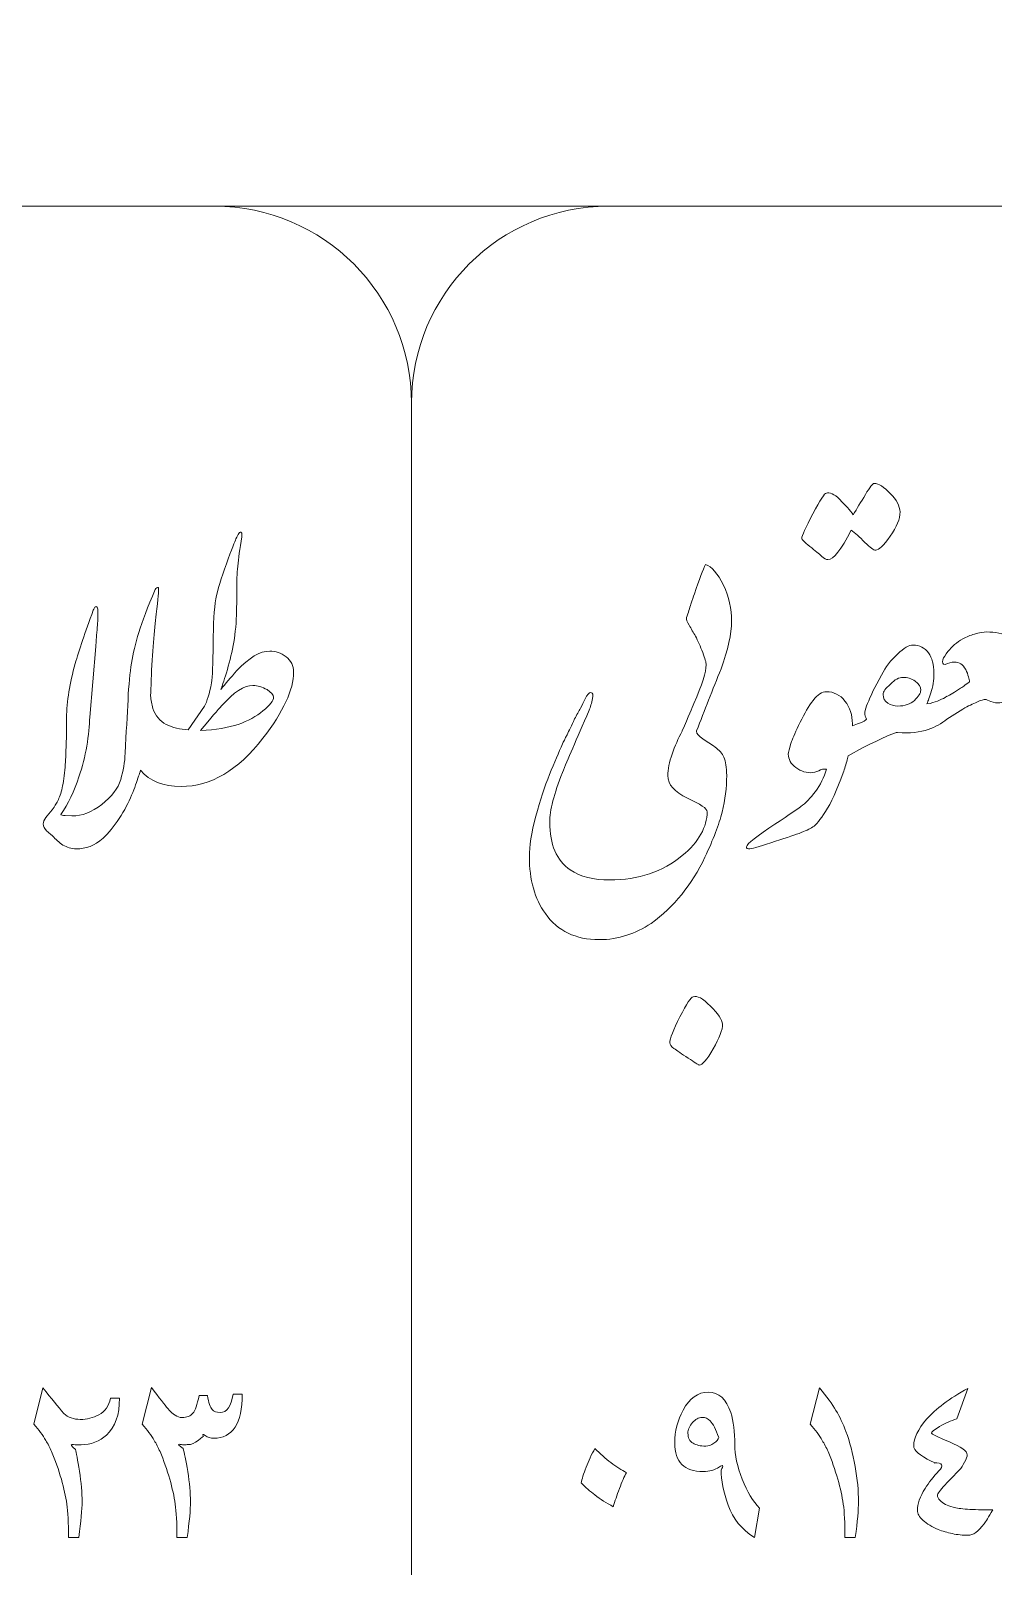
# Model space of a CAD drawing. Header units: millimetres. Extents: x 62 to 462, y 96 to 456.
# Drawn here: x 117.47 to 129.7, y 359.02 to 378.53 of the extents above; entities that cross this region are included whole.
import ezdxf

# ---------------------------------------------------------------- set-up
doc = ezdxf.new("R2010")
doc.units = ezdxf.units.MM
doc.header["$MEASUREMENT"] = 0
doc.layers.add('Layer 1', color=7, linetype='Continuous')

msp = doc.modelspace()

# ---------------------------------------------------------------- linework, layer by layer
at = {"layer": 'Layer 1', "color": 250, "lineweight": 18}
for points, knots in [([(111.2442, 415.8033), (111.2442, 415.8033), (140.8692, 415.8033), (140.8692, 415.8033), (143.5887, 415.8033), (145.8067, 413.5853), (145.8067, 410.8658), (145.8067, 410.8658), (145.8067, 381.2408), (145.8067, 381.2408), (145.8067, 378.5213), (143.5887, 376.3033), (140.8692, 376.3033), (140.8692, 376.3033), (111.2442, 376.3033), (111.2442, 376.3033), (108.5247, 376.3033), (106.3067, 378.5213), (106.3067, 381.2408), (106.3067, 381.2408), (106.3067, 410.8658), (106.3067, 410.8658), (106.3067, 413.5853), (108.5247, 415.8033), (111.2442, 415.8033)], [0, 0, 0, 0, 0.125, 0.125, 0.125, 0.25, 0.25, 0.25, 0.375, 0.375, 0.375, 0.5, 0.5, 0.5, 0.625, 0.625, 0.625, 0.75, 0.75, 0.75, 0.875, 0.875, 0.875, 1, 1, 1, 1]), ([(104.8067, 376.3033), (104.8067, 376.3033), (119.8067, 376.3033), (119.8067, 376.3033), (121.1837, 376.3033), (122.3067, 375.1803), (122.3067, 373.8033), (122.3067, 373.8033), (122.3067, 358.8033), (122.3067, 358.8033), (122.3067, 357.4264), (121.1837, 356.3033), (119.8067, 356.3033), (119.8067, 356.3033), (104.8067, 356.3033), (104.8067, 356.3033), (103.4298, 356.3033), (102.3067, 357.4264), (102.3067, 358.8033), (102.3067, 358.8033), (102.3067, 373.8033), (102.3067, 373.8033), (102.3067, 375.1803), (103.4298, 376.3033), (104.8067, 376.3033)], [0, 0, 0, 0, 0.125, 0.125, 0.125, 0.25, 0.25, 0.25, 0.375, 0.375, 0.375, 0.5, 0.5, 0.5, 0.625, 0.625, 0.625, 0.75, 0.75, 0.75, 0.875, 0.875, 0.875, 1, 1, 1, 1]), ([(124.8067, 376.3033), (124.8067, 376.3033), (139.8067, 376.3033), (139.8067, 376.3033), (141.1837, 376.3033), (142.3067, 375.1803), (142.3067, 373.8033), (142.3067, 373.8033), (142.3067, 358.8033), (142.3067, 358.8033), (142.3067, 357.4264), (141.1837, 356.3033), (139.8067, 356.3033), (139.8067, 356.3033), (124.8067, 356.3033), (124.8067, 356.3033), (123.4298, 356.3033), (122.3067, 357.4264), (122.3067, 358.8033), (122.3067, 358.8033), (122.3067, 373.8033), (122.3067, 373.8033), (122.3067, 375.1803), (123.4298, 376.3033), (124.8067, 376.3033)], [0, 0, 0, 0, 0.125, 0.125, 0.125, 0.25, 0.25, 0.25, 0.375, 0.375, 0.375, 0.5, 0.5, 0.5, 0.625, 0.625, 0.625, 0.75, 0.75, 0.75, 0.875, 0.875, 0.875, 1, 1, 1, 1]), ([(127.2684, 372.0841), (127.2684, 372.1147), (127.3154, 372.217), (127.4095, 372.3945), (127.5036, 372.5709), (127.5612, 372.6591), (127.5812, 372.6591), (127.62, 372.6756), (127.6776, 372.6474), (127.7517, 372.5756), (127.827, 372.5027), (127.8834, 372.4392), (127.9222, 372.3839), (127.9681, 372.4592), (128.0198, 372.545), (128.0763, 372.6391), (128.1327, 372.7332), (128.1692, 372.7802), (128.188, 372.7802), (128.2456, 372.7802), (128.3138, 372.7379), (128.3926, 372.6544), (128.4726, 372.5709), (128.5137, 372.4921), (128.5184, 372.418), (128.5184, 372.331), (128.4761, 372.2275), (128.3914, 372.1088), (128.3079, 371.9912), (128.2479, 371.9324), (128.208, 371.9324), (128.1833, 371.9324), (128.1374, 371.9665), (128.0704, 372.0323), (128.0045, 372.0994), (127.9457, 372.1511), (127.8952, 372.1876), (127.7705, 371.9371), (127.6717, 371.8124), (127.5988, 371.8124), (127.58, 371.8124), (127.5542, 371.8266), (127.5189, 371.8571), (127.4871, 371.8842), (127.4377, 371.9253), (127.3695, 371.9806), (127.3013, 372.0359), (127.2684, 372.07), (127.2684, 372.0841)], [0, 0, 0, 0, 0.0625, 0.0625, 0.0625, 0.125, 0.125, 0.125, 0.1875, 0.1875, 0.1875, 0.25, 0.25, 0.25, 0.3125, 0.3125, 0.3125, 0.375, 0.375, 0.375, 0.4375, 0.4375, 0.4375, 0.5, 0.5, 0.5, 0.5625, 0.5625, 0.5625, 0.625, 0.625, 0.625, 0.6875, 0.6875, 0.6875, 0.75, 0.75, 0.75, 0.8125, 0.8125, 0.8125, 0.875, 0.875, 0.875, 0.9375, 0.9375, 0.9375, 1, 1, 1, 1]), ([(118.9892, 370.0833), (118.9943, 370.0275), (119.0045, 369.9738), (119.0195, 369.9216), (119.0501, 369.8275), (119.1065, 369.7593), (119.1889, 369.7193), (119.2712, 369.6793), (119.3641, 369.6558), (119.4676, 369.6487), (119.4676, 369.6487), (119.6745, 369.9521), (119.6745, 369.9521), (119.7086, 370.0098), (119.7392, 370.1074), (119.7639, 370.2449), (119.7756, 370.3202), (119.7827, 370.4872), (119.7851, 370.7424), (119.7874, 370.9987), (119.798, 371.1892), (119.8192, 371.3127), (119.8427, 371.4279), (119.8874, 371.5761), (119.9532, 371.7584), (120.0202, 371.9418), (120.0614, 372.0476), (120.0755, 372.0759), (120.0908, 372.1041), (120.1026, 372.1276), (120.112, 372.1464), (120.1237, 372.1652), (120.1343, 372.1687), (120.1425, 372.1582), (120.1519, 372.1476), (120.1543, 372.1299), (120.1496, 372.1041), (120.1249, 371.95), (120.1073, 371.8254), (120.0979, 371.7278), (120.0896, 371.6302), (120.0849, 371.5373), (120.0861, 371.4491), (120.0873, 371.3609), (120.0861, 371.2468), (120.0814, 371.1069), (120.0767, 370.967), (120.0626, 370.8376), (120.0391, 370.72), (120.0167, 370.6012), (119.9885, 370.4872), (119.9532, 370.3755), (119.9191, 370.2649), (119.8956, 370.1944), (119.885, 370.1638), (119.9403, 370.2332), (120.0073, 370.312), (120.0884, 370.4025), (120.2413, 370.5683), (120.3812, 370.6506), (120.5047, 370.6506), (120.58, 370.6506), (120.6494, 370.6259), (120.7117, 370.5777), (120.7752, 370.5319), (120.8081, 370.4672), (120.8081, 370.3813), (120.8081, 370.1603), (120.6776, 369.8816), (120.4189, 369.5429), (120.1014, 369.1337), (119.7545, 368.9291), (119.3782, 368.9291), (119.1515, 368.9291), (118.9798, 368.9978), (118.8622, 369.1361), (118.8537, 369.1085), (118.8454, 369.0834), (118.8372, 369.0608), (118.8172, 368.9926), (118.7878, 368.9115), (118.749, 368.8186), (118.7114, 368.7257), (118.6585, 368.6269), (118.5915, 368.5234), (118.5233, 368.4199), (118.4551, 368.3364), (118.3857, 368.2718), (118.2787, 368.1789), (118.1646, 368.1342), (118.0447, 368.1365), (117.9835, 368.1389), (117.9271, 368.1553), (117.8765, 368.1859), (117.8283, 368.2177), (117.7836, 368.2576), (117.7425, 368.3035), (117.7048, 368.3329), (117.6825, 368.3529), (117.6731, 368.3611), (117.6413, 368.3917), (117.6249, 368.4223), (117.6249, 368.454), (117.6249, 368.4775), (117.6366, 368.5046), (117.659, 368.534), (117.6825, 368.5634), (117.7083, 368.5975), (117.7389, 368.6339), (117.7519, 368.6516), (117.7707, 368.6798), (117.793, 368.7163), (117.8165, 368.7527), (117.8365, 368.8021), (117.8542, 368.8632), (117.8706, 368.9232), (117.8859, 369.0032), (117.8965, 369.102), (117.9059, 369.2007), (117.9118, 369.2866), (117.9141, 369.3571), (117.9141, 369.3571), (117.9212, 369.5712), (117.9212, 369.5712), (117.9235, 369.6441), (117.9235, 369.7217), (117.9212, 369.8016), (117.9259, 370.0133), (117.9623, 370.2426), (118.0317, 370.4907), (118.0799, 370.6589), (118.1564, 370.8847), (118.2622, 371.1692), (118.2693, 371.1881), (118.2763, 371.1998), (118.2834, 371.2069), (118.2893, 371.2139), (118.2951, 371.2174), (118.2998, 371.2174), (118.3163, 371.2151), (118.3234, 371.1716), (118.321, 371.0869), (118.3187, 371.0458), (118.314, 370.9787), (118.3069, 370.887), (118.2998, 370.7929), (118.2951, 370.733), (118.2928, 370.7083), (118.2928, 370.7083), (118.2175, 369.8122), (118.2175, 369.8122), (118.2128, 369.704), (118.1999, 369.5817), (118.1799, 369.443), (118.1564, 369.3101), (118.1235, 369.1807), (118.0799, 369.0537), (118.02, 368.868), (117.9424, 368.708), (117.8483, 368.5751), (117.853, 368.5657), (117.8718, 368.561), (117.9036, 368.561), (117.9036, 368.561), (117.9906, 368.5575), (117.9906, 368.5575), (118.1164, 368.5528), (118.2422, 368.601), (118.3692, 368.701), (118.495, 368.8009), (118.5762, 368.9068), (118.6103, 369.0173), (118.6444, 369.129), (118.6632, 369.2407), (118.6656, 369.3536), (118.6808, 369.6135), (118.6938, 369.8393), (118.7032, 370.0309), (118.7126, 370.2226), (118.7267, 370.3778), (118.7467, 370.4978), (118.7655, 370.6166), (118.7973, 370.7471), (118.8408, 370.887), (118.8843, 371.0269), (118.9537, 371.208), (119.0477, 371.4315), (119.0618, 371.4538), (119.0736, 371.4632), (119.0854, 371.4585), (119.0971, 371.4538), (119.0924, 371.3644), (119.0701, 371.1881), (119.0477, 371.0128), (119.0254, 370.753), (119.003, 370.4084), (119.0007, 370.3188), (118.9961, 370.2108), (118.9892, 370.0833)], [0, 0, 0, 0, 0.0151515, 0.0151515, 0.0151515, 0.030303, 0.030303, 0.030303, 0.0454545, 0.0454545, 0.0454545, 0.0606061, 0.0606061, 0.0606061, 0.0757576, 0.0757576, 0.0757576, 0.0909091, 0.0909091, 0.0909091, 0.1060606, 0.1060606, 0.1060606, 0.1212121, 0.1212121, 0.1212121, 0.1363636, 0.1363636, 0.1363636, 0.1515152, 0.1515152, 0.1515152, 0.1666667, 0.1666667, 0.1666667, 0.1818182, 0.1818182, 0.1818182, 0.1969697, 0.1969697, 0.1969697, 0.2121212, 0.2121212, 0.2121212, 0.2272727, 0.2272727, 0.2272727, 0.2424242, 0.2424242, 0.2424242, 0.2575758, 0.2575758, 0.2575758, 0.2727273, 0.2727273, 0.2727273, 0.2878788, 0.2878788, 0.2878788, 0.3030303, 0.3030303, 0.3030303, 0.3181818, 0.3181818, 0.3181818, 0.3333333, 0.3333333, 0.3333333, 0.3484848, 0.3484848, 0.3484848, 0.3636364, 0.3636364, 0.3636364, 0.3787879, 0.3787879, 0.3787879, 0.3939394, 0.3939394, 0.3939394, 0.4090909, 0.4090909, 0.4090909, 0.4242424, 0.4242424, 0.4242424, 0.4393939, 0.4393939, 0.4393939, 0.4545455, 0.4545455, 0.4545455, 0.469697, 0.469697, 0.469697, 0.4848485, 0.4848485, 0.4848485, 0.5, 0.5, 0.5, 0.5151515, 0.5151515, 0.5151515, 0.530303, 0.530303, 0.530303, 0.5454545, 0.5454545, 0.5454545, 0.5606061, 0.5606061, 0.5606061, 0.5757576, 0.5757576, 0.5757576, 0.5909091, 0.5909091, 0.5909091, 0.6060606, 0.6060606, 0.6060606, 0.6212121, 0.6212121, 0.6212121, 0.6363636, 0.6363636, 0.6363636, 0.6515152, 0.6515152, 0.6515152, 0.6666667, 0.6666667, 0.6666667, 0.6818182, 0.6818182, 0.6818182, 0.6969697, 0.6969697, 0.6969697, 0.7121212, 0.7121212, 0.7121212, 0.7272727, 0.7272727, 0.7272727, 0.7424242, 0.7424242, 0.7424242, 0.7575758, 0.7575758, 0.7575758, 0.7727273, 0.7727273, 0.7727273, 0.7878788, 0.7878788, 0.7878788, 0.8030303, 0.8030303, 0.8030303, 0.8181818, 0.8181818, 0.8181818, 0.8333333, 0.8333333, 0.8333333, 0.8484848, 0.8484848, 0.8484848, 0.8636364, 0.8636364, 0.8636364, 0.8787879, 0.8787879, 0.8787879, 0.8939394, 0.8939394, 0.8939394, 0.9090909, 0.9090909, 0.9090909, 0.9242424, 0.9242424, 0.9242424, 0.9393939, 0.9393939, 0.9393939, 0.9545455, 0.9545455, 0.9545455, 0.969697, 0.969697, 0.969697, 0.9848485, 0.9848485, 0.9848485, 1, 1, 1, 1]), ([(130.1965, 370.4343), (130.2517, 370.4731), (130.2988, 370.5213), (130.3376, 370.5789), (130.3787, 370.6366), (130.3999, 370.6942), (130.3999, 370.7518), (130.3999, 370.7518), (130.3999, 370.9788), (130.3999, 370.9788), (130.3999, 371.034), (130.4093, 371.0952), (130.427, 371.161), (130.4599, 371.2527), (130.4928, 371.3374), (130.5269, 371.4127), (130.5269, 371.4127), (130.668, 371.7537), (130.668, 371.7537), (130.6704, 371.7702), (130.6821, 371.789), (130.7033, 371.809), (130.7127, 371.809), (130.7162, 371.7854), (130.7162, 371.7372), (130.7162, 371.7372), (130.7104, 371.4926), (130.7104, 371.4926), (130.7104, 371.4926), (130.6962, 371.1963), (130.6962, 371.1963), (130.6962, 371.0928), (130.6751, 370.9752), (130.6339, 370.8447), (130.5951, 370.713), (130.5445, 370.5978), (130.4822, 370.4966), (130.3885, 370.3432), (130.2937, 370.2259), (130.1976, 370.146), (130.1976, 370.146), (130.1965, 370.1438), (130.1965, 370.1438), (130.1412, 370.1074), (130.0789, 370.0756), (130.0107, 370.0498), (129.9413, 370.0227), (129.8743, 370.0051), (129.8108, 369.9957), (129.7755, 369.9886), (129.739, 369.991), (129.7002, 370.0004), (129.6614, 370.011), (129.6308, 370.0227), (129.6108, 370.0368), (129.5826, 370.0368), (129.5438, 370.0251), (129.4933, 370.0027), (129.445, 369.9816), (129.3851, 369.9522), (129.3145, 369.9134), (129.3145, 369.9134), (129.1111, 369.7852), (129.1111, 369.7852), (129.1111, 369.7852), (129.1108, 369.7861), (129.1108, 369.7861), (129.0462, 369.7286), (128.9686, 369.6851), (128.8771, 369.6558), (128.7736, 369.6158), (128.6431, 369.6041), (128.4843, 369.617), (128.4514, 369.617), (128.3044, 369.5523), (128.0398, 369.4206), (128.0398, 369.4206), (127.8581, 369.3204), (127.8581, 369.3204), (127.8581, 369.3204), (127.8446, 369.2678), (127.8446, 369.2678), (127.8305, 369.2101), (127.8129, 369.1549), (127.7952, 369.1043), (127.7141, 368.8821), (127.64, 368.7174), (127.5706, 368.6116), (127.5024, 368.5058), (127.4483, 368.4411), (127.4095, 368.4152), (127.3696, 368.3905), (127.3119, 368.3635), (127.2331, 368.3341), (127.1555, 368.3059), (127.0368, 368.2659), (126.8768, 368.2141), (126.7169, 368.1624), (126.6228, 368.1365), (126.5923, 368.1365), (126.5746, 368.1365), (126.5652, 368.1412), (126.5652, 368.1506), (126.5464, 368.1753), (126.6417, 368.2588), (126.851, 368.3988), (127.0603, 368.5387), (127.1955, 368.6304), (127.2555, 368.6739), (127.3166, 368.7174), (127.379, 368.7809), (127.4413, 368.8656), (127.5048, 368.9491), (127.5518, 369.0443), (127.5812, 369.149), (127.5495, 369.1537), (127.5165, 369.1478), (127.4836, 369.1302), (127.4495, 369.1137), (127.4166, 369.1043), (127.3848, 369.1043), (127.3002, 369.1067), (127.2284, 369.1349), (127.1708, 369.1878), (127.1144, 369.2395), (127.0897, 369.2983), (127.0991, 369.363), (127.1085, 369.4018), (127.1214, 369.4477), (127.1391, 369.4994), (127.1555, 369.5512), (127.192, 369.6335), (127.2473, 369.7452), (127.3025, 369.8581), (127.3578, 369.951), (127.4142, 370.0239), (127.4707, 370.098), (127.5259, 370.1344), (127.5812, 370.1344), (127.6753, 370.1344), (127.7541, 370.0944), (127.8176, 370.0145), (127.8811, 369.9333), (127.9117, 369.8369), (127.9117, 369.7252), (127.9117, 369.7252), (127.9115, 369.7016), (127.9115, 369.7016), (127.9115, 369.7016), (127.9763, 369.724), (127.9763, 369.724), (128.0527, 369.7522), (128.0916, 369.7722), (128.0916, 369.7863), (128.0774, 369.8098), (128.0704, 369.8381), (128.0704, 369.8722), (128.0751, 369.9027), (128.0868, 369.9404), (128.1057, 369.9862), (128.1374, 370.0709), (128.1962, 370.1908), (128.2809, 370.3449), (128.3338, 370.446), (128.4008, 370.5354), (128.4843, 370.613), (128.5666, 370.6894), (128.6337, 370.7271), (128.6842, 370.7271), (128.7642, 370.7271), (128.83, 370.693), (128.8806, 370.6271), (128.9265, 370.5624), (128.9488, 370.4778), (128.9488, 370.3719), (128.9488, 370.2779), (128.9359, 370.1932), (128.91, 370.1191), (128.8829, 370.0439), (128.8665, 369.998), (128.8594, 369.9792), (128.8594, 369.9792), (128.9006, 369.9862), (128.9006, 369.9862), (128.99, 370.0086), (129.0605, 370.0391), (129.1111, 370.0756), (129.1111, 370.0756), (129.1132, 370.072), (129.1132, 370.072), (129.1543, 370.0933), (129.2123, 370.1282), (129.2863, 370.178), (129.3028, 370.1874), (129.3404, 370.2144), (129.4004, 370.2579), (129.4004, 370.2944), (129.3839, 370.3473), (129.3521, 370.4167), (129.318, 370.479), (129.271, 370.5096), (129.211, 370.5096), (129.1722, 370.5096), (129.1322, 370.5002), (129.0899, 370.4813), (129.0605, 370.4813), (129.0511, 370.5013), (129.0629, 370.5401), (129.0723, 370.5684), (129.0923, 370.6025), (129.1252, 370.6436), (129.1758, 370.7083), (129.2381, 370.7624), (129.3145, 370.8059), (129.3627, 370.8318), (129.4121, 370.8506), (129.4627, 370.8647), (129.525, 370.8835), (129.5767, 370.8929), (129.6214, 370.8929), (129.7261, 370.8929), (129.8249, 370.8741), (129.9178, 370.8376), (130.0048, 370.8035), (130.0483, 370.7436), (130.0483, 370.6577), (130.0483, 370.6283), (130.0377, 370.5919), (130.0177, 370.5484), (130.006, 370.5225), (129.9954, 370.499), (129.9848, 370.479), (129.9742, 370.4578), (129.9554, 370.4237), (129.9272, 370.3755), (129.9436, 370.3614), (129.9824, 370.3602), (130.0448, 370.3696), (130.1071, 370.3802), (130.1576, 370.4014), (130.1965, 370.4343)], [0, 0, 0, 0, 0.0125, 0.0125, 0.0125, 0.025, 0.025, 0.025, 0.0375, 0.0375, 0.0375, 0.05, 0.05, 0.05, 0.0625, 0.0625, 0.0625, 0.075, 0.075, 0.075, 0.0875, 0.0875, 0.0875, 0.1, 0.1, 0.1, 0.1125, 0.1125, 0.1125, 0.125, 0.125, 0.125, 0.1375, 0.1375, 0.1375, 0.15, 0.15, 0.15, 0.1625, 0.1625, 0.1625, 0.175, 0.175, 0.175, 0.1875, 0.1875, 0.1875, 0.2, 0.2, 0.2, 0.2125, 0.2125, 0.2125, 0.225, 0.225, 0.225, 0.2375, 0.2375, 0.2375, 0.25, 0.25, 0.25, 0.2625, 0.2625, 0.2625, 0.275, 0.275, 0.275, 0.2875, 0.2875, 0.2875, 0.3, 0.3, 0.3, 0.3125, 0.3125, 0.3125, 0.325, 0.325, 0.325, 0.3375, 0.3375, 0.3375, 0.35, 0.35, 0.35, 0.3625, 0.3625, 0.3625, 0.375, 0.375, 0.375, 0.3875, 0.3875, 0.3875, 0.4, 0.4, 0.4, 0.4125, 0.4125, 0.4125, 0.425, 0.425, 0.425, 0.4375, 0.4375, 0.4375, 0.45, 0.45, 0.45, 0.4625, 0.4625, 0.4625, 0.475, 0.475, 0.475, 0.4875, 0.4875, 0.4875, 0.5, 0.5, 0.5, 0.5125, 0.5125, 0.5125, 0.525, 0.525, 0.525, 0.5375, 0.5375, 0.5375, 0.55, 0.55, 0.55, 0.5625, 0.5625, 0.5625, 0.575, 0.575, 0.575, 0.5875, 0.5875, 0.5875, 0.6, 0.6, 0.6, 0.6125, 0.6125, 0.6125, 0.625, 0.625, 0.625, 0.6375, 0.6375, 0.6375, 0.65, 0.65, 0.65, 0.6625, 0.6625, 0.6625, 0.675, 0.675, 0.675, 0.6875, 0.6875, 0.6875, 0.7, 0.7, 0.7, 0.7125, 0.7125, 0.7125, 0.725, 0.725, 0.725, 0.7375, 0.7375, 0.7375, 0.75, 0.75, 0.75, 0.7625, 0.7625, 0.7625, 0.775, 0.775, 0.775, 0.7875, 0.7875, 0.7875, 0.8, 0.8, 0.8, 0.8125, 0.8125, 0.8125, 0.825, 0.825, 0.825, 0.8375, 0.8375, 0.8375, 0.85, 0.85, 0.85, 0.8625, 0.8625, 0.8625, 0.875, 0.875, 0.875, 0.8875, 0.8875, 0.8875, 0.9, 0.9, 0.9, 0.9125, 0.9125, 0.9125, 0.925, 0.925, 0.925, 0.9375, 0.9375, 0.9375, 0.95, 0.95, 0.95, 0.9625, 0.9625, 0.9625, 0.975, 0.975, 0.975, 0.9875, 0.9875, 0.9875, 1, 1, 1, 1]), ([(126.0655, 368.6092), (126.0655, 368.6481), (125.9831, 368.7057), (125.8173, 368.7809), (125.6492, 368.8597), (125.5657, 368.955), (125.5657, 369.0679), (125.5657, 369.1478), (125.5833, 369.2395), (125.6198, 369.3418), (125.6551, 369.443), (125.6974, 369.5406), (125.748, 369.6323), (125.748, 369.6323), (125.7492, 369.6344), (125.7492, 369.6344), (125.7492, 369.6344), (125.7491, 369.6347), (125.7491, 369.6347), (125.8267, 369.8181), (125.8761, 369.9345), (125.8973, 369.9827), (126.0008, 370.2238), (126.0525, 370.3884), (126.0525, 370.4755), (126.0525, 370.5049), (126.0384, 370.5566), (126.0102, 370.6307), (125.9784, 370.7106), (125.9478, 370.7812), (125.9173, 370.84), (125.9043, 370.8635), (125.8902, 370.8859), (125.8761, 370.9094), (125.862, 370.9329), (125.8502, 370.9552), (125.8385, 370.9788), (125.8103, 371.0199), (125.7997, 371.0517), (125.8044, 371.0752), (125.8244, 371.1387), (125.8432, 371.1963), (125.8596, 371.2469), (125.8749, 371.2974), (125.8902, 371.3409), (125.9043, 371.3774), (125.9655, 371.562), (126.0125, 371.6855), (126.0454, 371.7502), (126.1231, 371.7243), (126.1995, 371.6373), (126.2724, 371.4879), (126.3418, 371.3386), (126.3759, 371.1857), (126.3759, 371.0305), (126.3759, 370.8694), (126.3312, 370.6671), (126.2418, 370.4237), (126.1889, 370.2932), (126.136, 370.1615), (126.0842, 370.0286), (126.0325, 369.8969), (125.9819, 369.7652), (125.9314, 369.6347), (125.9314, 369.6347), (125.9311, 369.6341), (125.9311, 369.6341), (125.9311, 369.6341), (125.9314, 369.6323), (125.9314, 369.6323), (125.9314, 369.6006), (125.9573, 369.5676), (126.009, 369.5359), (126.0607, 369.5041), (126.1125, 369.4688), (126.1654, 369.4312), (126.2183, 369.3924), (126.256, 369.3501), (126.2795, 369.3019), (126.3018, 369.249), (126.3136, 369.1713), (126.3136, 369.0679), (126.3136, 368.9162), (126.2936, 368.7609), (126.2548, 368.6022), (126.216, 368.4481), (126.1431, 368.2576), (126.0372, 368.0307), (125.8702, 367.6791), (125.6433, 367.3992), (125.3552, 367.1899), (125.2505, 367.1229), (125.1471, 367.0723), (125.0459, 367.0382), (124.9354, 367.0018), (124.8166, 366.9829), (124.6908, 366.9829), (124.3945, 366.9829), (124.1675, 367.0935), (124.0088, 367.3134), (123.8735, 367.5015), (123.8053, 367.7438), (123.8053, 368.0377), (123.8053, 368.1683), (123.8324, 368.3388), (123.8876, 368.5505), (123.9429, 368.7551), (124.0005, 368.9315), (124.0605, 369.0808), (124.1252, 369.2348), (124.1793, 369.3654), (124.2251, 369.47), (124.2392, 369.4959), (124.2592, 369.5347), (124.2839, 369.5864), (124.3098, 369.637), (124.3415, 369.7052), (124.3804, 369.7875), (124.4086, 369.8381), (124.4333, 369.8839), (124.4544, 369.9251), (124.4768, 369.9663), (124.4944, 370.0039), (124.5085, 370.0356), (124.5426, 370.098), (124.5685, 370.1274), (124.5873, 370.125), (124.6132, 370.1203), (124.6191, 370.0944), (124.6085, 370.0462), (124.5967, 369.9886), (124.5814, 369.9392), (124.5638, 369.8981), (124.4003, 369.5206), (124.2875, 369.2584), (124.2251, 369.109), (124.1181, 368.835), (124.064, 368.6245), (124.064, 368.4752), (124.064, 368.1918), (124.151, 367.9907), (124.3251, 367.8684), (124.4544, 367.7837), (124.6202, 367.7414), (124.8249, 367.7414), (125.1929, 367.7414), (125.4998, 367.8449), (125.748, 368.0507), (125.9596, 368.2282), (126.0655, 368.414), (126.0655, 368.6092)], [0, 0, 0, 0, 0.02, 0.02, 0.02, 0.04, 0.04, 0.04, 0.06, 0.06, 0.06, 0.08, 0.08, 0.08, 0.1, 0.1, 0.1, 0.12, 0.12, 0.12, 0.14, 0.14, 0.14, 0.16, 0.16, 0.16, 0.18, 0.18, 0.18, 0.2, 0.2, 0.2, 0.22, 0.22, 0.22, 0.24, 0.24, 0.24, 0.26, 0.26, 0.26, 0.28, 0.28, 0.28, 0.3, 0.3, 0.3, 0.32, 0.32, 0.32, 0.34, 0.34, 0.34, 0.36, 0.36, 0.36, 0.38, 0.38, 0.38, 0.4, 0.4, 0.4, 0.42, 0.42, 0.42, 0.44, 0.44, 0.44, 0.46, 0.46, 0.46, 0.48, 0.48, 0.48, 0.5, 0.5, 0.5, 0.52, 0.52, 0.52, 0.54, 0.54, 0.54, 0.56, 0.56, 0.56, 0.58, 0.58, 0.58, 0.6, 0.6, 0.6, 0.62, 0.62, 0.62, 0.64, 0.64, 0.64, 0.66, 0.66, 0.66, 0.68, 0.68, 0.68, 0.7, 0.7, 0.7, 0.72, 0.72, 0.72, 0.74, 0.74, 0.74, 0.76, 0.76, 0.76, 0.78, 0.78, 0.78, 0.8, 0.8, 0.8, 0.82, 0.82, 0.82, 0.84, 0.84, 0.84, 0.86, 0.86, 0.86, 0.88, 0.88, 0.88, 0.9, 0.9, 0.9, 0.92, 0.92, 0.92, 0.94, 0.94, 0.94, 0.96, 0.96, 0.96, 0.98, 0.98, 0.98, 1, 1, 1, 1]), ([(120.5529, 370.0638), (120.5529, 370.0932), (120.5259, 370.125), (120.4706, 370.1603), (120.4106, 370.1944), (120.3507, 370.212), (120.2907, 370.212), (120.1813, 370.2167), (120.0473, 370.1297), (119.8921, 369.9533), (119.845, 369.9051), (119.7568, 369.8004), (119.6263, 369.6393), (119.8192, 369.6487), (119.9779, 369.6758), (120.1037, 369.7193), (120.2284, 369.7628), (120.3342, 369.8204), (120.4189, 369.891), (120.5082, 369.9627), (120.5529, 370.0203), (120.5529, 370.0638)], [0, 0, 0, 0, 0.1428571, 0.1428571, 0.1428571, 0.2857143, 0.2857143, 0.2857143, 0.4285714, 0.4285714, 0.4285714, 0.5714286, 0.5714286, 0.5714286, 0.7142857, 0.7142857, 0.7142857, 0.8571429, 0.8571429, 0.8571429, 1, 1, 1, 1]), ([(128.7806, 370.1556), (128.7806, 370.1944), (128.7571, 370.232), (128.7113, 370.2685), (128.6607, 370.3014), (128.609, 370.3167), (128.556, 370.3167), (128.5055, 370.3167), (128.4514, 370.2884), (128.3949, 370.2308), (128.3326, 370.1756), (128.302, 370.132), (128.302, 370.1003), (128.302, 370.0497), (128.322, 370.0121), (128.3632, 369.9898), (128.3985, 369.9639), (128.4408, 369.9521), (128.4914, 369.9521), (128.576, 369.9521), (128.6466, 369.9756), (128.7007, 370.0239), (128.7536, 370.0721), (128.7806, 370.1156), (128.7806, 370.1556)], [0, 0, 0, 0, 0.125, 0.125, 0.125, 0.25, 0.25, 0.25, 0.375, 0.375, 0.375, 0.5, 0.5, 0.5, 0.625, 0.625, 0.625, 0.75, 0.75, 0.75, 0.875, 0.875, 0.875, 1, 1, 1, 1]), ([(125.5904, 365.673), (125.5904, 365.6483), (125.608, 365.6236), (125.6421, 365.6013), (125.6809, 365.573), (125.7409, 365.533), (125.8232, 365.479), (125.9043, 365.4249), (125.9525, 365.3943), (125.9655, 365.3872), (126.0031, 365.3872), (126.0607, 365.4566), (126.1419, 365.5942), (126.2218, 365.7318), (126.2618, 365.8376), (126.2618, 365.9105), (126.2548, 365.9658), (126.203, 366.0422), (126.1066, 366.1398), (126.0102, 366.2374), (125.9373, 366.2762), (125.8867, 366.2551), (125.8608, 366.2551), (125.8056, 366.1716), (125.7197, 366.0022), (125.6339, 365.8329), (125.5904, 365.7235), (125.5904, 365.673)], [0, 0, 0, 0, 0.1111111, 0.1111111, 0.1111111, 0.2222222, 0.2222222, 0.2222222, 0.3333333, 0.3333333, 0.3333333, 0.4444444, 0.4444444, 0.4444444, 0.5555556, 0.5555556, 0.5555556, 0.6666667, 0.6666667, 0.6666667, 0.7777778, 0.7777778, 0.7777778, 0.8888889, 0.8888889, 0.8888889, 1, 1, 1, 1])]:
    msp.add_open_spline(points, degree=3, knots=knots, dxfattribs=at)
at = {"layer": 'Layer 1', "color": 250, "lineweight": 9}
for points, knots in [([(118.0951, 360.8859), (118.1815, 360.8859), (118.2597, 360.9059), (118.3308, 360.9447), (118.4125, 360.9893), (118.4625, 361.0593), (118.4807, 361.1545), (118.4807, 361.1545), (118.5948, 361.1545), (118.5948, 361.1545), (118.5948, 360.9435), (118.5401, 360.7877), (118.4308, 360.6877), (118.3414, 360.6054), (118.2327, 360.5637), (118.1057, 360.5637), (118.1057, 360.5637), (118.0798, 360.5637), (118.0798, 360.5637), (118.0428, 360.5637), (118.0128, 360.5649), (117.9893, 360.5672), (117.9658, 360.5696), (117.981, 360.549), (118.0351, 360.5055), (118.0463, 360.4655), (118.0633, 360.3726), (118.0857, 360.2274), (118.108, 360.0822), (118.1192, 359.9523), (118.1192, 359.8388), (118.1192, 359.7436), (118.1057, 359.5925), (118.078, 359.3862), (118.078, 359.3862), (117.9469, 359.3862), (117.9469, 359.3862), (117.9469, 359.5696), (117.9399, 359.7107), (117.9258, 359.8089), (117.9111, 359.907), (117.8882, 360.0123), (117.8558, 360.1246), (117.82, 360.2486), (117.7788, 360.3668), (117.7318, 360.4779), (117.7088, 360.5296), (117.6842, 360.5766), (117.6577, 360.619), (117.6201, 360.6825), (117.5695, 360.7506), (117.506, 360.8241), (117.506, 360.8241), (117.6213, 361.2874), (117.6213, 361.2874), (117.7294, 361.1539), (117.817, 361.0452), (117.8852, 360.9599), (117.9446, 360.9106), (118.0145, 360.8859), (118.0951, 360.8859)], [0, 0, 0, 0, 0.05, 0.05, 0.05, 0.1, 0.1, 0.1, 0.15, 0.15, 0.15, 0.2, 0.2, 0.2, 0.25, 0.25, 0.25, 0.3, 0.3, 0.3, 0.35, 0.35, 0.35, 0.4, 0.4, 0.4, 0.45, 0.45, 0.45, 0.5, 0.5, 0.5, 0.55, 0.55, 0.55, 0.6, 0.6, 0.6, 0.65, 0.65, 0.65, 0.7, 0.7, 0.7, 0.75, 0.75, 0.75, 0.8, 0.8, 0.8, 0.85, 0.85, 0.85, 0.9, 0.9, 0.9, 0.95, 0.95, 0.95, 1, 1, 1, 1]), ([(119.8746, 360.974), (119.9605, 360.974), (120.0151, 361.0516), (120.0381, 361.2063), (120.0381, 361.2063), (120.1539, 361.2063), (120.1539, 361.2063), (120.1539, 360.833), (120.0328, 360.6466), (119.7918, 360.6466), (119.7541, 360.6466), (119.7183, 360.6584), (119.6842, 360.6819), (119.6507, 360.7054), (119.643, 360.7007), (119.663, 360.6672), (119.6642, 360.673), (119.6413, 360.6572), (119.5936, 360.619), (119.5513, 360.5837), (119.5084, 360.5655), (119.4649, 360.5655), (119.459, 360.5655), (119.452, 360.5655), (119.4431, 360.5649), (119.4343, 360.5643), (119.4243, 360.5637), (119.4132, 360.5637), (119.3926, 360.5637), (119.372, 360.5661), (119.352, 360.5702), (119.332, 360.5743), (119.3491, 360.5566), (119.4043, 360.5173), (119.4196, 360.4649), (119.4384, 360.3668), (119.462, 360.2227), (119.4855, 360.0793), (119.4972, 359.9511), (119.4972, 359.8388), (119.4972, 359.7436), (119.4837, 359.5925), (119.4561, 359.3862), (119.4561, 359.3862), (119.325, 359.3862), (119.325, 359.3862), (119.325, 359.5696), (119.3179, 359.7107), (119.3038, 359.8089), (119.2891, 359.907), (119.2662, 360.0123), (119.2339, 360.1246), (119.1986, 360.2486), (119.1568, 360.3668), (119.1098, 360.4779), (119.0869, 360.5296), (119.0622, 360.5766), (119.0357, 360.619), (118.9981, 360.6825), (118.9476, 360.7506), (118.8841, 360.8241), (118.8841, 360.8241), (119.0016, 361.2927), (119.0016, 361.2927), (119.1016, 361.1592), (119.1704, 361.0699), (119.208, 361.024), (119.2738, 360.9482), (119.3338, 360.91), (119.3891, 360.91), (119.452, 360.91), (119.4984, 360.9282), (119.5284, 360.9635), (119.5572, 360.9981), (119.5831, 361.0734), (119.606, 361.1892), (119.606, 361.1892), (119.713, 361.1892), (119.713, 361.1892), (119.7288, 361.0975), (119.7482, 361.0387), (119.7712, 361.0128), (119.7941, 360.987), (119.8288, 360.974), (119.8746, 360.974)], [0, 0, 0, 0, 0.0357143, 0.0357143, 0.0357143, 0.0714286, 0.0714286, 0.0714286, 0.1071429, 0.1071429, 0.1071429, 0.1428571, 0.1428571, 0.1428571, 0.1785714, 0.1785714, 0.1785714, 0.2142857, 0.2142857, 0.2142857, 0.25, 0.25, 0.25, 0.2857143, 0.2857143, 0.2857143, 0.3214286, 0.3214286, 0.3214286, 0.3571429, 0.3571429, 0.3571429, 0.3928571, 0.3928571, 0.3928571, 0.4285714, 0.4285714, 0.4285714, 0.4642857, 0.4642857, 0.4642857, 0.5, 0.5, 0.5, 0.5357143, 0.5357143, 0.5357143, 0.5714286, 0.5714286, 0.5714286, 0.6071429, 0.6071429, 0.6071429, 0.6428571, 0.6428571, 0.6428571, 0.6785714, 0.6785714, 0.6785714, 0.7142857, 0.7142857, 0.7142857, 0.75, 0.75, 0.75, 0.7857143, 0.7857143, 0.7857143, 0.8214286, 0.8214286, 0.8214286, 0.8571429, 0.8571429, 0.8571429, 0.8928571, 0.8928571, 0.8928571, 0.9285714, 0.9285714, 0.9285714, 0.9642857, 0.9642857, 0.9642857, 1, 1, 1, 1]), ([(126.7322, 359.7595), (126.7322, 359.7595), (126.667, 359.3844), (126.667, 359.3844), (126.5035, 359.4873), (126.3924, 359.6249), (126.3324, 359.7959), (126.2731, 359.967), (126.2431, 360.1151), (126.2431, 360.2404), (126.2754, 360.2997), (126.2678, 360.3139), (126.2207, 360.2815), (126.1602, 360.2427), (126.092, 360.2227), (126.0173, 360.2227), (125.8956, 360.2227), (125.8051, 360.2533), (125.7446, 360.3133), (125.684, 360.3738), (125.654, 360.4655), (125.654, 360.5884), (125.654, 360.736), (125.6893, 360.8747), (125.7593, 361.0034), (125.8427, 361.1557), (125.9497, 361.2321), (126.0797, 361.2321), (126.2149, 361.2321), (126.3101, 361.1457), (126.3654, 360.9723), (126.4001, 360.8629), (126.4171, 360.7271), (126.4171, 360.5637), (126.4171, 360.4344), (126.4483, 360.2886), (126.5112, 360.1263), (126.5735, 359.9646), (126.6476, 359.8424), (126.7322, 359.7595)], [0, 0, 0, 0, 0.0769231, 0.0769231, 0.0769231, 0.1538462, 0.1538462, 0.1538462, 0.2307692, 0.2307692, 0.2307692, 0.3076923, 0.3076923, 0.3076923, 0.3846154, 0.3846154, 0.3846154, 0.4615385, 0.4615385, 0.4615385, 0.5384615, 0.5384615, 0.5384615, 0.6153846, 0.6153846, 0.6153846, 0.6923077, 0.6923077, 0.6923077, 0.7692308, 0.7692308, 0.7692308, 0.8461538, 0.8461538, 0.8461538, 0.9230769, 0.9230769, 0.9230769, 1, 1, 1, 1]), ([(127.9897, 359.8388), (127.9897, 359.7436), (127.9762, 359.5925), (127.9486, 359.3862), (127.9486, 359.3862), (127.8175, 359.3862), (127.8175, 359.3862), (127.8175, 359.5696), (127.8104, 359.7107), (127.7963, 359.8089), (127.7816, 359.907), (127.7587, 360.0123), (127.7264, 360.1246), (127.6911, 360.2486), (127.6493, 360.3668), (127.6023, 360.4779), (127.5794, 360.5296), (127.5547, 360.5766), (127.5282, 360.619), (127.4906, 360.6825), (127.4401, 360.7506), (127.3766, 360.8241), (127.3766, 360.8241), (127.4924, 361.2856), (127.4924, 361.2856), (127.5853, 361.1745), (127.6552, 361.0781), (127.7028, 360.9981), (127.751, 360.9176), (127.7928, 360.8288), (127.8298, 360.7312), (127.8792, 360.6013), (127.918, 360.4538), (127.9468, 360.2892), (127.9756, 360.1246), (127.9897, 359.9746), (127.9897, 359.8388)], [0, 0, 0, 0, 0.0833333, 0.0833333, 0.0833333, 0.1666667, 0.1666667, 0.1666667, 0.25, 0.25, 0.25, 0.3333333, 0.3333333, 0.3333333, 0.4166667, 0.4166667, 0.4166667, 0.5, 0.5, 0.5, 0.5833333, 0.5833333, 0.5833333, 0.6666667, 0.6666667, 0.6666667, 0.75, 0.75, 0.75, 0.8333333, 0.8333333, 0.8333333, 0.9166667, 0.9166667, 0.9166667, 1, 1, 1, 1]), ([(129.6952, 359.7354), (129.6435, 359.646), (129.607, 359.5866), (129.5853, 359.5584), (129.5141, 359.4614), (129.4459, 359.4132), (129.3819, 359.4132), (129.3143, 359.4132), (129.2478, 359.4203), (129.1832, 359.4344), (129.1179, 359.4479), (129.0579, 359.4655), (129.0027, 359.4873), (128.9239, 359.5208), (128.8598, 359.559), (128.811, 359.6031), (128.7622, 359.6466), (128.7375, 359.6883), (128.7375, 359.7289), (128.7375, 359.8124), (128.7705, 359.9059), (128.8357, 360.0093), (128.8828, 360.0828), (128.9415, 360.1569), (129.0115, 360.2315), (129.0779, 360.3003), (129.0574, 360.335), (128.9498, 360.335), (128.9727, 360.3256), (128.9609, 360.3327), (128.9151, 360.3556), (128.7658, 360.4279), (128.6911, 360.4926), (128.6911, 360.5502), (128.6911, 360.6478), (128.7458, 360.7601), (128.8545, 360.8876), (128.9686, 361.0199), (129.1438, 361.151), (129.3801, 361.2803), (129.3801, 361.2803), (129.239, 360.8929), (129.239, 360.8929), (129.1632, 360.87), (129.0903, 360.8377), (129.0209, 360.7959), (128.9515, 360.7536), (128.9168, 360.726), (128.9168, 360.7118), (128.9168, 360.7019), (128.9927, 360.6642), (129.1444, 360.6002), (129.2954, 360.5361), (129.3713, 360.4814), (129.3713, 360.4367), (129.3713, 360.4179), (129.3601, 360.3867), (129.3378, 360.3427), (129.3154, 360.2986), (129.2943, 360.2668), (129.2749, 360.2468), (129.2131, 360.1828), (129.1514, 360.1193), (129.0909, 360.0558), (129.025, 359.9846), (128.9927, 359.9394), (128.9927, 359.92), (128.9927, 359.9006), (129.0033, 359.8788), (129.0256, 359.8559), (129.0609, 359.8183), (129.1167, 359.7895), (129.1926, 359.7701), (129.2325, 359.7595), (129.2931, 359.7512), (129.373, 359.7448), (129.4536, 359.7389), (129.5612, 359.7354), (129.6952, 359.7354)], [0, 0, 0, 0, 0.0384615, 0.0384615, 0.0384615, 0.0769231, 0.0769231, 0.0769231, 0.1153846, 0.1153846, 0.1153846, 0.1538462, 0.1538462, 0.1538462, 0.1923077, 0.1923077, 0.1923077, 0.2307692, 0.2307692, 0.2307692, 0.2692308, 0.2692308, 0.2692308, 0.3076923, 0.3076923, 0.3076923, 0.3461538, 0.3461538, 0.3461538, 0.3846154, 0.3846154, 0.3846154, 0.4230769, 0.4230769, 0.4230769, 0.4615385, 0.4615385, 0.4615385, 0.5, 0.5, 0.5, 0.5384615, 0.5384615, 0.5384615, 0.5769231, 0.5769231, 0.5769231, 0.6153846, 0.6153846, 0.6153846, 0.6538462, 0.6538462, 0.6538462, 0.6923077, 0.6923077, 0.6923077, 0.7307692, 0.7307692, 0.7307692, 0.7692308, 0.7692308, 0.7692308, 0.8076923, 0.8076923, 0.8076923, 0.8461538, 0.8461538, 0.8461538, 0.8846154, 0.8846154, 0.8846154, 0.9230769, 0.9230769, 0.9230769, 0.9615385, 0.9615385, 0.9615385, 1, 1, 1, 1]), ([(126.2119, 360.6572), (126.1767, 360.7601), (126.1402, 360.8306), (126.1038, 360.8671), (126.0738, 360.897), (126.0397, 360.9117), (126.0021, 360.9117), (125.9574, 360.9117), (125.9156, 360.8894), (125.878, 360.8447), (125.8404, 360.8), (125.821, 360.7559), (125.821, 360.7118), (125.821, 360.6525), (125.8427, 360.6096), (125.8868, 360.5831), (125.9256, 360.559), (125.9791, 360.5467), (126.0467, 360.5467), (126.0814, 360.5467), (126.1161, 360.559), (126.152, 360.5831), (126.1872, 360.6072), (126.2078, 360.6319), (126.2119, 360.6572)], [0, 0, 0, 0, 0.125, 0.125, 0.125, 0.25, 0.25, 0.25, 0.375, 0.375, 0.375, 0.5, 0.5, 0.5, 0.625, 0.625, 0.625, 0.75, 0.75, 0.75, 0.875, 0.875, 0.875, 1, 1, 1, 1]), ([(124.8721, 359.7771), (124.7857, 359.8218), (124.7075, 359.8718), (124.6375, 359.927), (124.5793, 359.9717), (124.5206, 360.0223), (124.4618, 360.0781), (124.4735, 360.1275), (124.4947, 360.1939), (124.5264, 360.2774), (124.5582, 360.3603), (124.5958, 360.4408), (124.6393, 360.5173), (124.7046, 360.4497), (124.7722, 360.3897), (124.8415, 360.3374), (124.9115, 360.285), (124.9768, 360.2427), (125.0391, 360.2092), (125.0114, 360.1598), (124.982, 360.0928), (124.9503, 360.0076), (124.9186, 359.9229), (124.8927, 359.8459), (124.8721, 359.7771)], [0, 0, 0, 0, 0.125, 0.125, 0.125, 0.25, 0.25, 0.25, 0.375, 0.375, 0.375, 0.5, 0.5, 0.5, 0.625, 0.625, 0.625, 0.75, 0.75, 0.75, 0.875, 0.875, 0.875, 1, 1, 1, 1])]:
    msp.add_open_spline(points, degree=3, knots=knots, dxfattribs=at)

doc.saveas('drawing.dxf')
